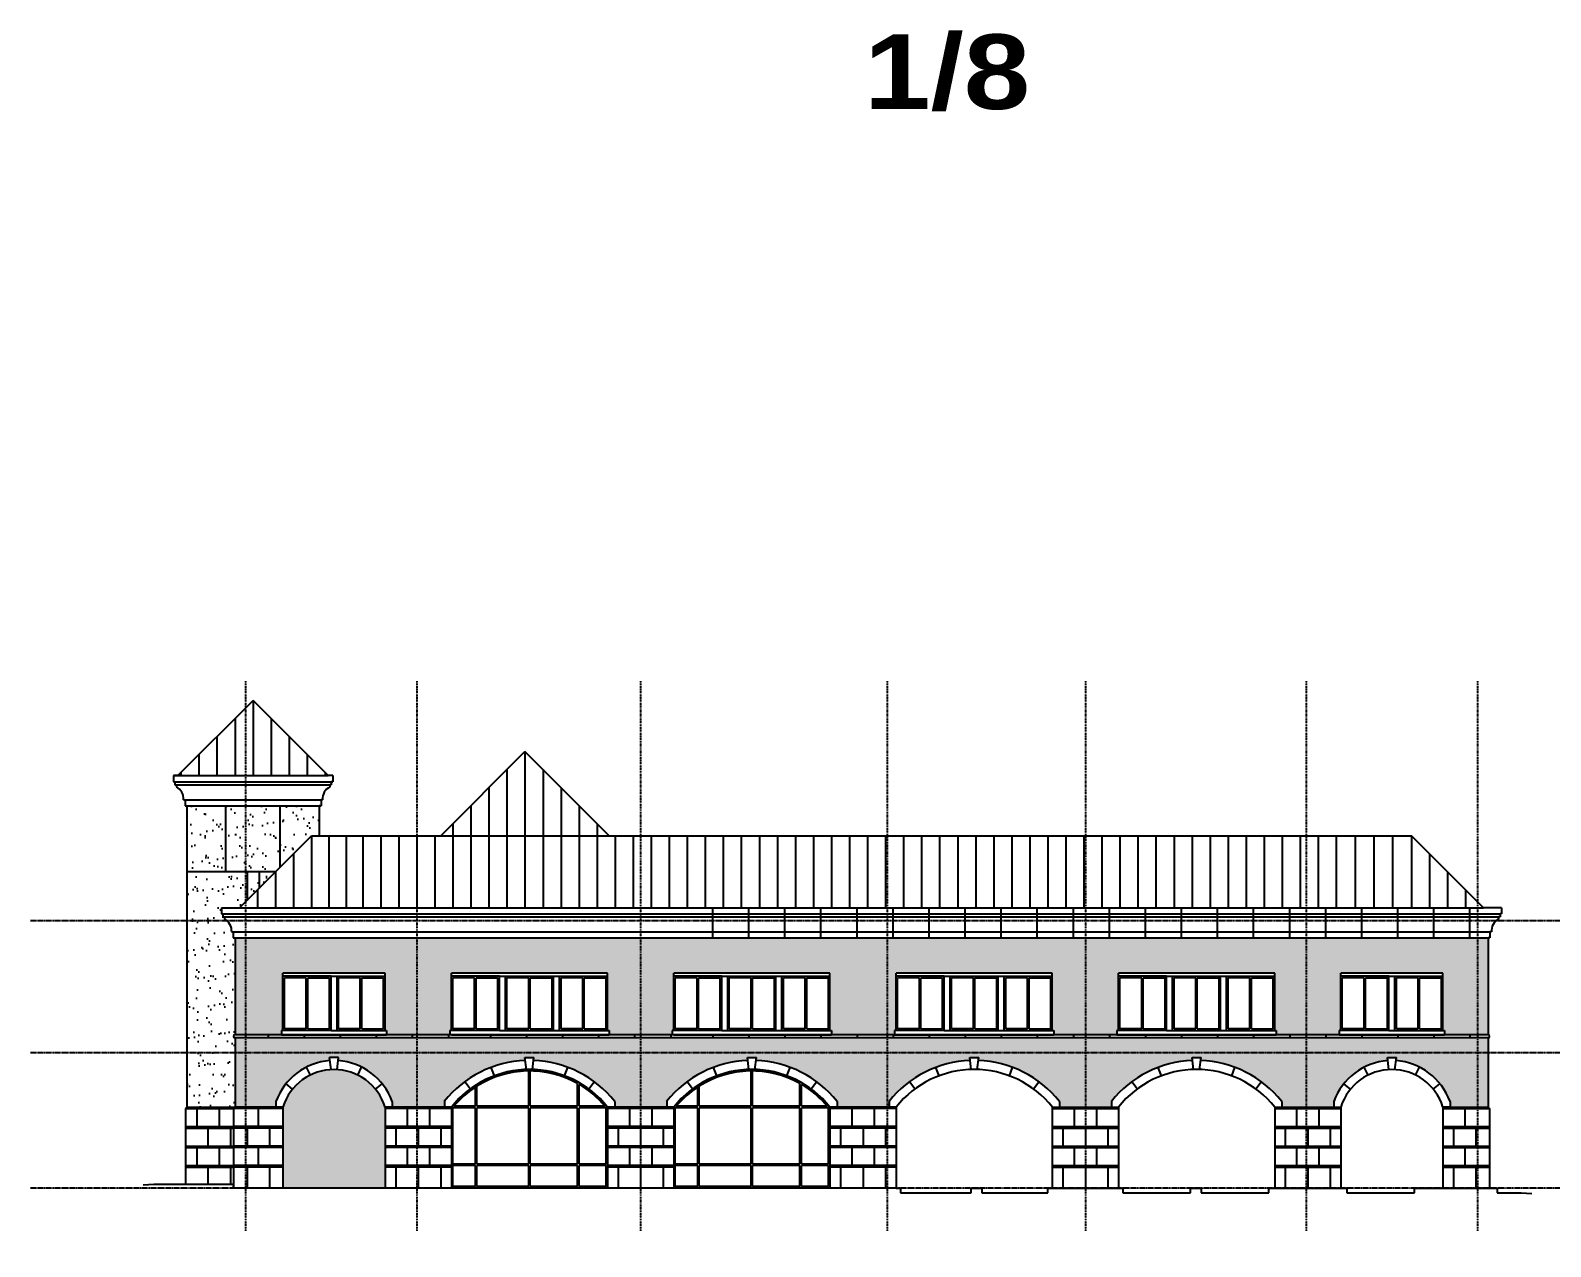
# Model space of a CAD drawing. Header units: inches. Extents: x -37 to 8263, y -3768 to 3636.
# Drawn here: x -37 to 1987, y -2352 to -733 of the extents above; entities that cross this region are included whole.
import ezdxf

# ---------------------------------------------------------------- set-up
doc = ezdxf.new("R2010")
doc.units = ezdxf.units.IN
doc.header["$MEASUREMENT"] = 0
doc.linetypes.add('DASHDOT2', pattern=[0.5, 0.25, -0.125, 0, -0.125])
doc.linetypes.add('DASHDOTX2', pattern=[2, 1, -0.5, 0, -0.5])
for name, color, linetype in [('poche', 1, 'Continuous'), ('ROOF', 2, 'Continuous'), ('SITE', 1, 'Continuous'), ('STRUCTURE', 1, 'DASHDOTX2'), ('WALLS', 4, 'Continuous'), ('WINDOWS', 2, 'Continuous')]:
    doc.layers.add(name, color=color, linetype=linetype)
doc.styles.add('ARIAL BLACK', font='')
doc.styles.get('ARIAL BLACK').set_extended_font_data('Arial Black')

msp = doc.modelspace()

# ---------------------------------------------------------------- hatches: boundary and pattern name
at = {"layer": 'poche'}
h = msp.add_hatch(dxfattribs=at)
h.set_pattern_fill('AR-SAND', color=256, scale=15, style=0)
h.paths.add_polyline_path([(347.4, -1765.3), (295.6, -1765.3), (295.6, -1847.1), (337.4, -1805.3), (347.4, -1805.3)])
h.paths.add_polyline_path([(295.6, -1765.3), (223.2, -1765.3), (223.2, -1853.3), (289.4, -1853.3), (295.6, -1847.1)])
h.paths.add_polyline_path([(223.2, -1765.3), (171.4, -1765.3), (171.4, -1853.3), (223.2, -1853.3)])
h.paths.add_polyline_path([(289.4, -1853.3), (267.4, -1853.3), (267.4, -1875.3)])
h.paths.add_polyline_path([(267.4, -1853.3), (251.4, -1853.3), (251.4, -1891.3), (267.4, -1875.3)])
h.paths.add_polyline_path([(251.4, -1853.3), (171.4, -1853.3), (171.4, -2166.3), (235.4, -2166.3), (235.4, -2074.3, -1), (235.4, -2070.3), (235.4, -1941.3), (232.9, -1941.3), (232.9, -1933.3), (230.9, -1933.3, 0.292034), (221.4, -1916.3), (221.4, -1913.3), (219.4, -1913.3), (219.4, -1909.3), (217.4, -1909.3), (217.4, -1901.3), (241.4, -1901.3), (251.4, -1891.3)])
h = msp.add_hatch(dxfattribs=at)
h.set_pattern_fill('AR-SAND', color=256, scale=15, style=0)
h.paths.add_polyline_path([(1903.4, -1941.3), (235.4, -1941.3), (235.4, -2070.3), (297.2, -2070.3), (297.2, -2064.3), (299.2, -2064.3), (299.2, -1992.3), (299.2, -1988.3), (435.2, -1988.3), (435.2, -1992.3), (435.2, -2064.3), (437.2, -2064.3), (437.2, -2070.3), (521.4, -2070.3), (521.4, -2064.3), (523.4, -2064.3), (523.4, -1992.3), (523.4, -1988.3), (731.4, -1988.3), (731.4, -1992.3), (731.4, -2064.3), (733.4, -2064.3), (733.4, -2070.3), (817.4, -2070.3), (817.4, -2064.3), (819.4, -2064.3), (819.4, -1992.3), (819.4, -1988.3), (1027.4, -1988.3), (1027.4, -1992.3), (1027.4, -2064.3), (1029.4, -2064.3), (1029.4, -2070.3), (1113.4, -2070.3), (1113.4, -2064.3), (1115.4, -2064.3), (1115.4, -1992.3), (1115.4, -1988.3), (1323.4, -1988.3), (1323.4, -1992.3), (1323.4, -2064.3), (1325.4, -2064.3), (1325.4, -2070.3), (1409.4, -2070.3), (1409.4, -2064.3), (1411.4, -2064.3), (1411.4, -1992.3), (1411.4, -1988.3), (1619.4, -1988.3), (1619.4, -1992.3), (1619.4, -2064.3), (1621.4, -2064.3), (1621.4, -2070.3), (1705.4, -2070.3), (1705.4, -2064.3), (1707.4, -2064.3), (1707.4, -1992.3), (1707.4, -1988.3), (1843.4, -1988.3), (1843.4, -1992.3), (1843.4, -2064.3), (1845.4, -2064.3), (1845.4, -2070.3), (1903.4, -2070.3)])
h.paths.add_polyline_path([(1903.4, -2074.3), (235.4, -2074.3), (235.4, -2166.3), (289.8, -2166.3), (289.8, -2158.8, -0.292148), (361.7, -2104.4), (361.2, -2100.3), (373.2, -2100.3), (372.7, -2104.4, -0.292148), (444.6, -2158.8), (444.6, -2166.3), (514.1, -2166.3), (514.1, -2158.8, -0.217977), (622, -2104.4), (621.4, -2100.3), (633.4, -2100.3), (632.9, -2104.4, -0.217977), (740.8, -2158.8), (740.8, -2166.3), (810.1, -2166.3), (810.1, -2158.8, -0.217977), (918, -2104.4), (917.4, -2100.3), (929.4, -2100.3), (928.9, -2104.4, -0.217977), (1036.8, -2158.8), (1036.8, -2166.3), (1106.1, -2166.3), (1106.1, -2158.8, -0.217977), (1214, -2104.4), (1213.4, -2100.3), (1225.4, -2100.3), (1224.9, -2104.4, -0.217977), (1332.8, -2158.8), (1332.8, -2166.3), (1402.1, -2166.3), (1402.1, -2158.8, -0.217977), (1510, -2104.4), (1509.4, -2100.3), (1521.4, -2100.3), (1520.9, -2104.4, -0.217977), (1628.8, -2158.8), (1628.8, -2166.3), (1698.1, -2166.3), (1698.1, -2158.8, -0.292148), (1770, -2104.4), (1769.4, -2100.3), (1781.4, -2100.3), (1780.9, -2104.4, -0.292148), (1852.8, -2158.8), (1852.8, -2166.3), (1903.4, -2166.3)])
h = msp.add_hatch(dxfattribs=at)
h.set_pattern_fill('AR-SAND', color=256, scale=15, style=0)
h.paths.add_polyline_path([(435.2, -2166.3, 0.734414), (299.2, -2166.3), (299.2, -2274.3), (435.2, -2274.3)])
h.paths.add_polyline_path([(2271.8, -2166.3, 0.734414), (2135.8, -2166.3), (2135.8, -2280.3), (2271.8, -2280.3)])
h.paths.add_polyline_path([(2475, -2166.3, 0.734414), (2339, -2166.3), (2339, -2280.3), (2475, -2280.3)])
h.paths.add_polyline_path([(820.4, -3335.7, 0.734414), (684.4, -3335.7), (684.4, -3451.7), (820.4, -3451.7)])
h.paths.add_polyline_path([(1023.7, -3335.7, 0.734414), (887.7, -3335.7), (887.7, -3451.7), (1023.7, -3451.7)])

# ---------------------------------------------------------------- linework, layer by layer
at = {"layer": 'poche', "color": 1}
for p, q in [((259.4, -1625.3), (259.4, -1725.3)), ((235.4, -1649.3), (235.4, -1725.3)), ((283.4, -1649.3), (283.4, -1725.3)), ((211.4, -1673.3), (211.4, -1725.3)), ((307.4, -1673.3), (307.4, -1725.3)), ((187.4, -1697.3), (187.4, -1725.3)), ((331.4, -1697.3), (331.4, -1725.3)), ((621.4, -1693.3), (621.4, -1805.3)), ((597.4, -1717.3), (597.4, -1805.3)), ((645.4, -1717.3), (645.4, -1805.3)), ((163.4, -1721.3), (163.4, -1725.3)), ((355.4, -1721.3), (355.4, -1725.3)), ((573.4, -1741.3), (573.4, -1805.3)), ((669.4, -1741.3), (669.4, -1805.3)), ((693.4, -1765.3), (693.4, -1811.3)), ((871.4, -1941.3), (871.4, -1901.3)), ((919.4, -1941.3), (919.4, -1901.3)), ((967.4, -1941.3), (967.4, -1901.3)), ((1015.4, -1941.3), (1015.4, -1901.3)), ((1063.4, -1941.3), (1063.4, -1901.3)), ((1111.4, -1941.3), (1111.4, -1901.3)), ((1159.4, -1941.3), (1159.4, -1901.3)), ((1207.4, -1941.3), (1207.4, -1901.3)), ((1255.4, -1941.3), (1255.4, -1901.3)), ((1303.4, -1941.3), (1303.4, -1901.3)), ((1351.4, -1941.3), (1351.4, -1901.3)), ((1399.4, -1941.3), (1399.4, -1901.3)), ((1447.4, -1941.3), (1447.4, -1901.3)), ((1495.4, -1941.3), (1495.4, -1901.3)), ((1543.4, -1941.3), (1543.4, -1901.3)), ((1591.4, -1941.3), (1591.4, -1901.3)), ((1639.4, -1941.3), (1639.4, -1901.3)), ((1687.4, -1941.3), (1687.4, -1901.3)), ((1735.4, -1941.3), (1735.4, -1901.3)), ((1783.4, -1941.3), (1783.4, -1901.3)), ((1831.4, -1941.3), (1831.4, -1901.3)), ((1879.4, -1941.3), (1879.4, -1901.3)), ((335.7, -2123.8), (330.5, -2113.2)), ((398.8, -2123.8), (403.9, -2113.2)), ((580.7, -2124.8), (576.5, -2113.6)), ((674.2, -2124.8), (678.4, -2113.6)), ((876.7, -2124.8), (872.5, -2113.6)), ((970.2, -2124.8), (974.4, -2113.6)), ((1172.7, -2124.8), (1168.5, -2113.6)), ((1266.2, -2124.8), (1270.4, -2113.6)), ((1468.7, -2124.8), (1464.5, -2113.6)), ((1562.2, -2124.8), (1566.4, -2113.6)), ((1743.9, -2123.8), (1738.7, -2113.2)), ((1807, -2123.8), (1812.2, -2113.2)), ((312.1, -2142.5), (303.3, -2135.3)), ((422.3, -2142.5), (431.2, -2135.3)), ((548.5, -2142.3), (541.4, -2132.6)), ((706.4, -2142.3), (713.5, -2132.6)), ((844.5, -2142.3), (837.4, -2132.6)), ((1002.4, -2142.3), (1009.5, -2132.6)), ((1140.5, -2142.3), (1133.4, -2132.6)), ((1298.4, -2142.3), (1305.5, -2132.6)), ((1436.5, -2142.3), (1429.4, -2132.6)), ((1594.4, -2142.3), (1601.5, -2132.6)), ((1720.3, -2142.5), (1711.5, -2135.3)), ((1830.6, -2142.5), (1839.4, -2135.3)), ((169.4, -2168.3), (233.4, -2168.3)), ((171.4, -2166.3), (235.4, -2166.3)), ((171.4, -2166.3), (235.4, -2166.3)), ((184.4, -2168.3), (184.4, -2192.3)), ((214.4, -2168.3), (214.4, -2192.3)), ((299.2, -2168.3), (233.4, -2168.3)), ((299.2, -2166.3), (235.4, -2166.3)), ((266.4, -2168.3), (266.4, -2192.3)), ((523.4, -2166.3), (435.4, -2166.3)), ((523.4, -2168.3), (435.4, -2168.3)), ((464.4, -2168.3), (464.4, -2192.3)), ((494.4, -2168.3), (494.4, -2192.3)), ((819.4, -2166.3), (731.4, -2166.3)), ((819.4, -2168.3), (731.4, -2168.3)), ((760.4, -2168.3), (760.4, -2192.3)), ((790.4, -2168.3), (790.4, -2192.3)), ((1115.4, -2166.3), (1027.4, -2166.3)), ((1115.4, -2168.3), (1027.4, -2168.3)), ((1056.4, -2168.3), (1056.4, -2192.3)), ((1086.4, -2168.3), (1086.4, -2192.3)), ((1323.4, -2166.3), (1411.4, -2166.3)), ((1323.4, -2168.3), (1411.4, -2168.3)), ((1352.4, -2168.3), (1352.4, -2192.3)), ((1382.4, -2168.3), (1382.4, -2192.3)), ((1619.4, -2166.3), (1707.4, -2166.3)), ((1619.4, -2168.3), (1707.4, -2168.3)), ((1648.4, -2168.3), (1648.4, -2192.3)), ((1678.4, -2168.3), (1678.4, -2192.3)), ((1843.4, -2166.3), (1903.4, -2166.3)), ((1843.4, -2168.3), (1905.4, -2168.3)), ((1872.4, -2168.3), (1872.4, -2192.3)), ((169.4, -2192.3), (233.4, -2192.3)), ((169.4, -2194.3), (233.4, -2194.3)), ((199.4, -2194.3), (199.4, -2218.3)), ((229.4, -2194.3), (229.4, -2218.3)), ((299.2, -2192.3), (233.4, -2192.3)), ((299.2, -2194.3), (233.4, -2194.3)), ((251.4, -2194.3), (251.4, -2218.3)), ((281.4, -2194.3), (281.4, -2218.3)), ((523.4, -2192.3), (435.4, -2192.3)), ((523.4, -2194.3), (435.4, -2194.3)), ((449.4, -2194.3), (449.4, -2218.3)), ((479.4, -2194.3), (479.4, -2218.3)), ((509.4, -2194.3), (509.4, -2218.3)), ((819.4, -2192.3), (731.4, -2192.3)), ((819.4, -2194.3), (731.4, -2194.3)), ((745.4, -2194.3), (745.4, -2218.3)), ((775.4, -2194.3), (775.4, -2218.3)), ((805.4, -2194.3), (805.4, -2218.3)), ((1115.4, -2192.3), (1027.4, -2192.3)), ((1115.4, -2194.3), (1027.4, -2194.3)), ((1041.4, -2194.3), (1041.4, -2218.3)), ((1071.4, -2194.3), (1071.4, -2218.3)), ((1101.4, -2194.3), (1101.4, -2218.3)), ((1323.4, -2192.3), (1411.4, -2192.3)), ((1323.4, -2194.3), (1411.4, -2194.3)), ((1337.4, -2194.3), (1337.4, -2218.3)), ((1367.4, -2194.3), (1367.4, -2218.3)), ((1397.4, -2194.3), (1397.4, -2218.3)), ((1619.4, -2192.3), (1707.4, -2192.3)), ((1619.4, -2194.3), (1707.4, -2194.3)), ((1633.4, -2194.3), (1633.4, -2218.3)), ((1663.4, -2194.3), (1663.4, -2218.3)), ((1693.4, -2194.3), (1693.4, -2218.3)), ((1843.4, -2192.3), (1905.4, -2192.3)), ((1843.4, -2194.3), (1905.4, -2194.3)), ((1857.4, -2194.3), (1857.4, -2218.3)), ((1887.4, -2194.3), (1887.4, -2218.3)), ((169.4, -2218.3), (233.4, -2218.3)), ((169.4, -2220.3), (233.4, -2220.3)), ((184.4, -2220.3), (184.4, -2244.3)), ((214.4, -2220.3), (214.4, -2244.3)), ((299.2, -2218.3), (233.4, -2218.3)), ((299.2, -2220.3), (233.4, -2220.3)), ((266.4, -2220.3), (266.4, -2244.3)), ((523.4, -2218.3), (435.4, -2218.3)), ((523.4, -2220.3), (435.4, -2220.3)), ((464.4, -2220.3), (464.4, -2244.3)), ((494.4, -2220.3), (494.4, -2244.3)), ((819.4, -2218.3), (731.4, -2218.3)), ((819.4, -2220.3), (731.4, -2220.3)), ((760.4, -2220.3), (760.4, -2244.3)), ((790.4, -2220.3), (790.4, -2244.3)), ((1115.4, -2218.3), (1027.4, -2218.3)), ((1115.4, -2220.3), (1027.4, -2220.3)), ((1056.4, -2220.3), (1056.4, -2244.3)), ((1086.4, -2220.3), (1086.4, -2244.3)), ((1323.4, -2218.3), (1411.4, -2218.3)), ((1323.4, -2220.3), (1411.4, -2220.3)), ((1352.4, -2220.3), (1352.4, -2244.3)), ((1382.4, -2220.3), (1382.4, -2244.3)), ((1619.4, -2218.3), (1707.4, -2218.3)), ((1619.4, -2220.3), (1707.4, -2220.3)), ((1648.4, -2220.3), (1648.4, -2244.3)), ((1678.4, -2220.3), (1678.4, -2244.3)), ((1843.4, -2218.3), (1905.4, -2218.3)), ((1843.4, -2220.3), (1905.4, -2220.3)), ((1872.4, -2220.3), (1872.4, -2244.3)), ((169.4, -2244.3), (233.4, -2244.3)), ((299.2, -2244.3), (233.4, -2244.3)), ((523.4, -2244.3), (435.4, -2244.3)), ((819.4, -2244.3), (731.4, -2244.3)), ((1115.4, -2244.3), (1027.4, -2244.3)), ((1323.4, -2244.3), (1411.4, -2244.3)), ((1619.4, -2244.3), (1707.4, -2244.3)), ((1843.4, -2244.3), (1905.4, -2244.3)), ((169.4, -2246.3), (233.4, -2246.3)), ((199.4, -2246.3), (199.4, -2269.2)), ((229.4, -2246.3), (229.4, -2269.2)), ((299.2, -2246.3), (233.4, -2246.3)), ((251.4, -2246.3), (251.4, -2274.3)), ((281.4, -2246.3), (281.4, -2274.3)), ((523.4, -2246.3), (435.4, -2246.3)), ((449.4, -2246.3), (449.4, -2274.3)), ((479.4, -2246.3), (479.4, -2274.3)), ((509.4, -2246.3), (509.4, -2274.3)), ((819.4, -2246.3), (731.4, -2246.3)), ((745.4, -2246.3), (745.4, -2274.3)), ((775.4, -2246.3), (775.4, -2274.3)), ((805.4, -2246.3), (805.4, -2274.3)), ((1115.4, -2246.3), (1027.4, -2246.3)), ((1041.4, -2246.3), (1041.4, -2274.3)), ((1071.4, -2246.3), (1071.4, -2274.3)), ((1101.4, -2246.3), (1101.4, -2274.3)), ((1323.4, -2246.3), (1411.4, -2246.3)), ((1337.4, -2246.3), (1337.4, -2274.3)), ((1367.4, -2246.3), (1367.4, -2274.3)), ((1397.4, -2246.3), (1397.4, -2274.3)), ((1619.4, -2246.3), (1707.4, -2246.3)), ((1633.4, -2246.3), (1633.4, -2274.3)), ((1663.4, -2246.3), (1663.4, -2274.3)), ((1693.4, -2246.3), (1693.4, -2274.3)), ((1843.4, -2246.3), (1905.4, -2246.3)), ((1857.4, -2246.3), (1857.4, -2274.3)), ((1887.4, -2246.3), (1887.4, -2274.3))]:
    msp.add_line(p, q, dxfattribs=at)
at = {"layer": 'poche'}
for p, q in [((549.4, -1765.3), (549.4, -1901.3)), ((525.4, -1789.3), (525.4, -1901.3)), ((717.4, -1789.3), (717.4, -1901.3)), ((337.4, -1805.3), (337.4, -1901.3)), ((360.4, -1805.3), (360.4, -1901.3)), ((383.4, -1805.3), (383.4, -1901.3)), ((405.4, -1805.3), (405.4, -1901.3)), ((429.4, -1805.3), (429.4, -1901.3)), ((453.4, -1805.3), (453.4, -1901.3)), ((477.4, -1805.3), (477.4, -1901.3)), ((501.4, -1805.3), (501.4, -1901.3)), ((573.4, -1805.3), (573.4, -1901.3)), ((597.4, -1805.3), (597.4, -1901.3)), ((621.4, -1805.3), (621.4, -1901.3)), ((645.4, -1805.3), (645.4, -1901.3)), ((669.4, -1805.3), (669.4, -1901.3)), ((693.4, -1805.3), (693.4, -1901.3)), ((741.4, -1805.3), (741.4, -1901.3)), ((765.4, -1805.3), (765.4, -1901.3)), ((789.4, -1805.3), (789.4, -1901.3)), ((813.4, -1805.3), (813.4, -1901.3)), ((837.4, -1805.3), (837.4, -1901.3)), ((861.4, -1805.3), (861.4, -1901.3)), ((885.4, -1805.3), (885.4, -1901.3)), ((909.4, -1805.3), (909.4, -1901.3)), ((933.4, -1805.3), (933.4, -1901.3)), ((957.4, -1805.3), (957.4, -1901.3)), ((981.4, -1805.3), (981.4, -1901.3)), ((1005.4, -1805.3), (1005.4, -1901.3)), ((1029.4, -1805.3), (1029.4, -1901.3)), ((1053.4, -1805.3), (1053.4, -1901.3)), ((1077.4, -1805.3), (1077.4, -1901.3)), ((1101.4, -1805.3), (1101.4, -1901.3)), ((1125.4, -1805.3), (1125.4, -1901.3)), ((1149.4, -1805.3), (1149.4, -1901.3)), ((1173.4, -1805.3), (1173.4, -1901.3)), ((1197.4, -1805.3), (1197.4, -1901.3)), ((1221.4, -1805.3), (1221.4, -1901.3)), ((1245.4, -1805.3), (1245.4, -1901.3)), ((1269.4, -1805.3), (1269.4, -1901.3)), ((1293.4, -1805.3), (1293.4, -1901.3)), ((1317.4, -1805.3), (1317.4, -1901.3)), ((1341.4, -1805.3), (1341.4, -1901.3)), ((1365.4, -1805.3), (1365.4, -1901.3)), ((1389.4, -1805.3), (1389.4, -1901.3)), ((1413.4, -1805.3), (1413.4, -1901.3)), ((1437.4, -1805.3), (1437.4, -1901.3)), ((1461.4, -1805.3), (1461.4, -1901.3)), ((1485.4, -1805.3), (1485.4, -1901.3)), ((1509.4, -1805.3), (1509.4, -1901.3)), ((1533.4, -1805.3), (1533.4, -1901.3)), ((1557.4, -1805.3), (1557.4, -1901.3)), ((1581.4, -1805.3), (1581.4, -1901.3)), ((1605.4, -1805.3), (1605.4, -1901.3)), ((1629.4, -1805.3), (1629.4, -1901.3)), ((1653.4, -1805.3), (1653.4, -1901.3)), ((1677.4, -1805.3), (1677.4, -1901.3)), ((1701.4, -1805.3), (1701.4, -1901.3)), ((1726.4, -1805.3), (1726.4, -1901.3)), ((1751.4, -1805.3), (1751.4, -1901.3)), ((1776.4, -1805.3), (1776.4, -1901.3)), ((1801.4, -1805.3), (1801.4, -1901.3)), ((313.4, -1829.3), (313.4, -1901.3)), ((1825.4, -1829.3), (1825.4, -1901.3)), ((289.4, -1853.3), (289.4, -1901.3)), ((1849.4, -1853.3), (1849.4, -1901.3)), ((265.4, -1877.3), (265.4, -1901.3)), ((1873.4, -1877.3), (1873.4, -1901.3))]:
    msp.add_line(p, q, dxfattribs=at)
at = {"layer": 'ROOF', "color": 1}
for p, q in [((159.4, -1725.3), (259.4, -1625.3)), ((359.4, -1725.3), (259.4, -1625.3)), ((509.4, -1805.3), (621.4, -1693.3)), ((733.4, -1805.3), (621.4, -1693.3))]:
    msp.add_line(p, q, dxfattribs=at)
at = {"layer": 'ROOF', "color": 4}
for p, q in [((241.4, -1901.3), (337.4, -1805.3)), ((337.4, -1805.3), (1801.4, -1805.3)), ((1897.4, -1901.3), (1801.4, -1805.3))]:
    msp.add_line(p, q, dxfattribs=at)
at = {"layer": 'SITE', "color": 6}
for p, q in [((233.4, -2269.2), (159.4, -2269.2)), ((1115.4, -2274.3), (233.4, -2274.3)), ((1115.4, -2274.3), (1121.4, -2274.3)), ((1121.4, -2274.3), (1121.4, -2280.3)), ((1121.4, -2280.3), (1215.4, -2280.3)), ((1215.4, -2274.3), (1229.4, -2274.3)), ((1215.4, -2280.3), (1215.4, -2274.3)), ((1229.4, -2274.3), (1229.4, -2280.3)), ((1229.4, -2280.3), (1317.4, -2280.3)), ((1317.4, -2274.3), (1417.4, -2274.3)), ((1317.4, -2274.3), (1317.4, -2274.3)), ((1317.4, -2280.3), (1317.4, -2274.3)), ((1417.4, -2274.3), (1417.4, -2280.3)), ((1417.4, -2280.3), (1507.4, -2280.3)), ((1507.4, -2274.3), (1521.4, -2274.3)), ((1507.4, -2280.3), (1507.4, -2274.3)), ((1521.4, -2274.3), (1521.4, -2280.3)), ((1521.4, -2280.3), (1611.4, -2280.3)), ((1611.4, -2274.3), (1715.4, -2274.3)), ((1611.4, -2280.3), (1611.4, -2274.3)), ((1715.4, -2274.3), (1715.4, -2280.3)), ((1715.4, -2280.3), (1805.4, -2280.3)), ((1805.4, -2274.3), (1915.5, -2274.3)), ((1805.4, -2280.3), (1805.4, -2274.3)), ((1915.5, -2274.3), (1915.4, -2280.3))]:
    msp.add_line(p, q, dxfattribs=at)
for points in [[(159.4, -2269.2), (141.6, -2269.5), (127.2, -2269.3), (113.3, -2270.4)], [(1915.4, -2280.3), (1933.2, -2280.7), (1947.6, -2280.5), (1961.6, -2281.5)]]:
    msp.add_lwpolyline(points, dxfattribs=at)
at = {"layer": 'STRUCTURE'}
for p, q in [((249.4, -1599.4), (249.4, -2331.4)), ((477.4, -1599.4), (477.4, -2331.4)), ((775.4, -1599.4), (775.4, -2331.4)), ((1103.4, -1599.4), (1103.4, -2331.4)), ((1367.4, -1599.4), (1367.4, -2331.4)), ((1661.4, -1599.4), (1661.4, -2331.4)), ((1889.4, -1599.4), (1889.4, -2331.4)), ((233.4, -2274.3), (233.4, -2269.2))]:
    msp.add_line(p, q, dxfattribs=at)
at = {"layer": 'STRUCTURE', "color": 1, "linetype": 'DASHDOT2'}
for p, q in [((3308.6, -1918.3), (-37, -1918.3)), ((3308.6, -2094.3), (-37, -2094.3)), ((3308.6, -2274.3), (-37, -2274.3))]:
    msp.add_line(p, q, dxfattribs=at)
at = {"layer": 'WALLS', "color": 1}
for p, q in [((153.4, -1725.3), (159.4, -1725.3)), ((159.4, -1725.3), (153.4, -1725.3)), ((153.4, -1725.3), (153.4, -1733.3)), ((153.4, -1733.3), (365.4, -1733.3)), ((153.4, -1733.3), (155.4, -1733.3)), ((155.4, -1733.3), (155.4, -1737.3)), ((155.4, -1737.3), (363.4, -1737.3)), ((155.4, -1737.3), (157.4, -1737.3)), ((157.4, -1737.3), (157.4, -1740.3)), ((159.4, -1725.3), (359.4, -1725.3)), ((365.4, -1725.3), (359.4, -1725.3)), ((365.4, -1725.3), (359.4, -1725.3)), ((363.4, -1737.3), (361.4, -1737.3)), ((361.4, -1737.3), (361.4, -1740.3)), ((363.4, -1733.3), (363.4, -1737.3)), ((365.4, -1733.3), (363.4, -1733.3)), ((365.4, -1725.3), (365.4, -1733.3)), ((166.9, -1757.3), (351.9, -1757.3)), ((166.9, -1757.3), (168.9, -1757.3)), ((168.9, -1757.3), (168.9, -1765.3)), ((351.9, -1757.3), (349.9, -1757.3)), ((349.9, -1757.3), (349.9, -1765.3)), ((168.9, -1765.3), (349.9, -1765.3)), ((168.9, -1765.3), (171.4, -1765.3)), ((171.4, -1765.3), (171.4, -2166.3)), ((223.2, -1853.3), (223.2, -1765.3)), ((295.6, -1847.1), (295.6, -1765.3)), ((347.4, -1765.3), (347.4, -1805.3)), ((349.9, -1765.3), (347.4, -1765.3)), ((289.4, -1853.3), (171.4, -1853.3)), ((251.4, -1853.3), (251.4, -1891.3)), ((267.4, -1853.3), (267.4, -1875.3)), ((221.4, -1913.3), (1917.4, -1913.3)), ((171.4, -1941.3), (171.4, -2166.3)), ((232.9, -1933.3), (1905.9, -1933.3)), ((301.2, -2062.3), (301.2, -1994.3)), ((361.2, -2062.3), (361.2, -1994.3)), ((525.4, -2062.3), (525.4, -1994.3)), ((585.4, -2062.3), (585.4, -1994.3)), ((597.4, -2062.3), (597.4, -1994.3)), ((657.4, -2062.3), (657.4, -1994.3)), ((821.4, -2062.3), (821.4, -1994.3)), ((881.4, -2062.3), (881.4, -1994.3)), ((893.4, -2062.3), (893.4, -1994.3)), ((953.4, -2062.3), (953.4, -1994.3)), ((1117.4, -2062.3), (1117.4, -1994.3)), ((1177.4, -2062.3), (1177.4, -1994.3)), ((1189.4, -2062.3), (1189.4, -1994.3)), ((1249.4, -2062.3), (1249.4, -1994.3)), ((1413.4, -2062.3), (1413.4, -1994.3)), ((1473.4, -2062.3), (1473.4, -1994.3)), ((1485.4, -2062.3), (1485.4, -1994.3)), ((1545.4, -2062.3), (1545.4, -1994.3)), ((1709.4, -2062.3), (1709.4, -1994.3)), ((1769.4, -2062.3), (1769.4, -1994.3)), ((330.2, -2062.3), (301.2, -2062.3)), ((332.2, -2062.3), (361.2, -2062.3)), ((554.4, -2062.3), (525.4, -2062.3)), ((556.4, -2062.3), (585.4, -2062.3)), ((626.4, -2062.3), (597.4, -2062.3)), ((628.4, -2062.3), (657.4, -2062.3)), ((850.4, -2062.3), (821.4, -2062.3)), ((852.4, -2062.3), (881.4, -2062.3)), ((922.4, -2062.3), (893.4, -2062.3)), ((924.4, -2062.3), (953.4, -2062.3)), ((1146.4, -2062.3), (1117.4, -2062.3)), ((1148.4, -2062.3), (1177.4, -2062.3)), ((1218.4, -2062.3), (1189.4, -2062.3)), ((1220.4, -2062.3), (1249.4, -2062.3)), ((1442.4, -2062.3), (1413.4, -2062.3)), ((1444.4, -2062.3), (1473.4, -2062.3)), ((1514.4, -2062.3), (1485.4, -2062.3)), ((1516.4, -2062.3), (1545.4, -2062.3)), ((1738.4, -2062.3), (1709.4, -2062.3)), ((1740.4, -2062.3), (1769.4, -2062.3)), ((1903.4, -2070.3), (235.4, -2070.3)), ((1903.4, -2074.3), (235.4, -2074.3)), ((279.4, -2070.3), (279.4, -2074.3)), ((327.4, -2070.3), (327.4, -2074.3)), ((375.4, -2070.3), (375.4, -2074.3)), ((423.4, -2070.3), (423.4, -2074.3)), ((471.4, -2070.3), (471.4, -2074.3)), ((519.4, -2070.3), (519.4, -2074.3)), ((575.4, -2070.3), (575.4, -2074.3)), ((623.4, -2070.3), (623.4, -2074.3)), ((671.4, -2070.3), (671.4, -2074.3)), ((719.4, -2070.3), (719.4, -2074.3)), ((767.4, -2070.3), (767.4, -2074.3)), ((815.4, -2070.3), (815.4, -2074.3)), ((871.4, -2070.3), (871.4, -2074.3)), ((919.4, -2070.3), (919.4, -2074.3)), ((967.4, -2070.3), (967.4, -2074.3)), ((1015.4, -2070.3), (1015.4, -2074.3)), ((1063.4, -2070.3), (1063.4, -2074.3)), ((1111.4, -2070.3), (1111.4, -2074.3)), ((1159.4, -2070.3), (1159.4, -2074.3)), ((1207.4, -2070.3), (1207.4, -2074.3)), ((1255.4, -2070.3), (1255.4, -2074.3)), ((1303.4, -2070.3), (1303.4, -2074.3)), ((1351.4, -2070.3), (1351.4, -2074.3)), ((1399.4, -2070.3), (1399.4, -2074.3)), ((1447.4, -2070.3), (1447.4, -2074.3)), ((1495.4, -2070.3), (1495.4, -2074.3)), ((1543.4, -2070.3), (1543.4, -2074.3)), ((1591.4, -2070.3), (1591.4, -2074.3)), ((1639.4, -2070.3), (1639.4, -2074.3)), ((1687.4, -2070.3), (1687.4, -2074.3)), ((1735.4, -2070.3), (1735.4, -2074.3)), ((1783.4, -2070.3), (1783.4, -2074.3)), ((1831.4, -2070.3), (1831.4, -2074.3)), ((1879.4, -2070.3), (1879.4, -2074.3)), ((171.4, -2166.3), (169.4, -2168.3)), ((169.4, -2168.3), (169.4, -2269.2))]:
    msp.add_line(p, q, dxfattribs=at)
at = {"layer": 'WALLS'}
for p, q in [((217.4, -1901.3), (241.4, -1901.3)), ((217.4, -1901.3), (217.4, -1909.3)), ((217.4, -1909.3), (219.4, -1909.3)), ((219.4, -1909.3), (219.4, -1913.3)), ((219.4, -1913.3), (221.4, -1913.3)), ((221.4, -1913.3), (221.4, -1916.3)), ((230.9, -1933.3), (232.9, -1933.3)), ((232.9, -1933.3), (232.9, -1941.3)), ((232.9, -1941.3), (235.4, -1941.3)), ((235.4, -1941.3), (235.4, -2070.3)), ((235.4, -2074.3), (235.4, -2166.3)), ((235.4, -2166.3), (233.4, -2168.3)), ((233.4, -2168.3), (233.4, -2274.3))]:
    msp.add_line(p, q, dxfattribs=at)
at = {"layer": 'WALLS', "color": 3}
for p, q in [((241.4, -1901.3), (1897.4, -1901.3)), ((1115.4, -2166.3), (1115.4, -2274.3)), ((1323.4, -2166.3), (1323.4, -2274.3)), ((1411.4, -2166.3), (1411.4, -2274.3)), ((1619.4, -2166.3), (1619.4, -2274.3)), ((1707.4, -2166.3), (1707.4, -2274.3)), ((1843.4, -2166.3), (1843.4, -2274.3))]:
    msp.add_line(p, q, dxfattribs=at)
at = {"layer": 'WALLS', "color": 4}
for p, q in [((1921.4, -1901.3), (1897.4, -1901.3)), ((1921.4, -1901.3), (1921.4, -1909.3)), ((1919.4, -1913.3), (1917.4, -1913.3)), ((1917.4, -1913.3), (1917.4, -1916.3)), ((1919.4, -1909.3), (1919.4, -1913.3)), ((1921.4, -1909.3), (1919.4, -1909.3)), ((1903.4, -1941.3), (1903.4, -2070.3)), ((1905.9, -1941.3), (1903.4, -1941.3)), ((1907.9, -1933.3), (1905.9, -1933.3)), ((1905.9, -1933.3), (1905.9, -1941.3)), ((1903.4, -2074.3), (1903.4, -2166.3)), ((235.4, -2166.3), (233.4, -2168.3)), ((1903.4, -2166.3), (1905.4, -2168.3)), ((1905.4, -2168.3), (1905.4, -2274.3))]:
    msp.add_line(p, q, dxfattribs=at)
at = {"layer": 'WALLS', "color": 2}
for p, q in [((217.4, -1909.3), (1919.4, -1909.3)), ((235.4, -1941.3), (1903.4, -1941.3)), ((435.2, -1988.3), (299.2, -1988.3)), ((299.2, -1992.3), (299.2, -1988.3)), ((299.2, -2064.3), (299.2, -1992.3)), ((363.2, -1992.3), (299.2, -1992.3)), ((363.2, -2064.3), (363.2, -1992.3)), ((363.2, -1992.3), (435.2, -1992.3)), ((371.2, -2064.3), (371.2, -1992.3)), ((435.2, -1992.3), (435.2, -1988.3)), ((435.2, -2064.3), (435.2, -1992.3)), ((731.4, -1988.3), (523.4, -1988.3)), ((523.4, -1992.3), (523.4, -1988.3)), ((523.4, -2064.3), (523.4, -1992.3)), ((587.4, -1992.3), (523.4, -1992.3)), ((587.4, -2064.3), (587.4, -1992.3)), ((587.4, -1992.3), (731.4, -1992.3)), ((595.4, -2064.3), (595.4, -1992.3)), ((659.4, -2064.3), (659.4, -1992.3)), ((667.4, -2064.3), (667.4, -1992.3)), ((731.4, -1992.3), (731.4, -1988.3)), ((731.4, -2064.3), (731.4, -1992.3)), ((1027.4, -1988.3), (819.4, -1988.3)), ((819.4, -1992.3), (819.4, -1988.3)), ((883.4, -1992.3), (819.4, -1992.3)), ((819.4, -2064.3), (819.4, -1992.3)), ((883.4, -2064.3), (883.4, -1992.3)), ((883.4, -1992.3), (1027.4, -1992.3)), ((891.4, -2064.3), (891.4, -1992.3)), ((955.4, -2064.3), (955.4, -1992.3)), ((963.4, -2064.3), (963.4, -1992.3)), ((1027.4, -1992.3), (1027.4, -1988.3)), ((1027.4, -2064.3), (1027.4, -1992.3)), ((1323.4, -1988.3), (1115.4, -1988.3)), ((1115.4, -1992.3), (1115.4, -1988.3)), ((1115.4, -2064.3), (1115.4, -1992.3)), ((1179.4, -1992.3), (1115.4, -1992.3)), ((1179.4, -1992.3), (1323.4, -1992.3)), ((1179.4, -2064.3), (1179.4, -1992.3)), ((1187.4, -2064.3), (1187.4, -1992.3)), ((1251.4, -2064.3), (1251.4, -1992.3)), ((1259.4, -2064.3), (1259.4, -1992.3)), ((1323.4, -1992.3), (1323.4, -1988.3)), ((1323.4, -2064.3), (1323.4, -1992.3)), ((1619.4, -1988.3), (1411.4, -1988.3)), ((1411.4, -1992.3), (1411.4, -1988.3)), ((1411.4, -2064.3), (1411.4, -1992.3)), ((1475.4, -1992.3), (1411.4, -1992.3)), ((1475.4, -1992.3), (1619.4, -1992.3)), ((1475.4, -2064.3), (1475.4, -1992.3)), ((1483.4, -2064.3), (1483.4, -1992.3)), ((1547.4, -2064.3), (1547.4, -1992.3)), ((1555.4, -2064.3), (1555.4, -1992.3)), ((1619.4, -1992.3), (1619.4, -1988.3)), ((1619.4, -2064.3), (1619.4, -1992.3)), ((1843.4, -1988.3), (1707.4, -1988.3)), ((1707.4, -1992.3), (1707.4, -1988.3)), ((1707.4, -2064.3), (1707.4, -1992.3)), ((1771.4, -1992.3), (1707.4, -1992.3)), ((1771.4, -1992.3), (1843.4, -1992.3)), ((1771.4, -2064.3), (1771.4, -1992.3)), ((1779.4, -2064.3), (1779.4, -1992.3)), ((1843.4, -1992.3), (1843.4, -1988.3)), ((1843.4, -2064.3), (1843.4, -1992.3)), ((297.2, -2064.3), (297.2, -2070.3)), ((363.2, -2064.3), (297.2, -2064.3)), ((297.2, -2070.3), (437.2, -2070.3)), ((363.2, -2064.3), (437.2, -2064.3)), ((437.2, -2064.3), (437.2, -2070.3)), ((521.4, -2064.3), (521.4, -2070.3)), ((587.4, -2064.3), (521.4, -2064.3)), ((523.4, -2070.3), (733.4, -2070.3)), ((523.4, -2070.3), (733.4, -2070.3)), ((587.4, -2064.3), (733.4, -2064.3)), ((733.4, -2064.3), (733.4, -2070.3)), ((883.4, -2064.3), (817.4, -2064.3)), ((817.4, -2064.3), (817.4, -2070.3)), ((819.4, -2070.3), (1029.4, -2070.3)), ((819.4, -2070.3), (1029.4, -2070.3)), ((883.4, -2064.3), (1029.4, -2064.3)), ((1029.4, -2064.3), (1029.4, -2070.3)), ((1179.4, -2064.3), (1113.4, -2064.3)), ((1113.4, -2064.3), (1113.4, -2070.3)), ((1113.4, -2070.3), (1325.4, -2070.3)), ((1179.4, -2064.3), (1325.4, -2064.3)), ((1325.4, -2064.3), (1325.4, -2070.3)), ((1475.4, -2064.3), (1409.4, -2064.3)), ((1409.4, -2064.3), (1409.4, -2070.3)), ((1409.4, -2070.3), (1621.4, -2070.3)), ((1475.4, -2064.3), (1621.4, -2064.3)), ((1621.4, -2064.3), (1621.4, -2070.3)), ((1771.4, -2064.3), (1705.4, -2064.3)), ((1705.4, -2064.3), (1705.4, -2070.3)), ((1705.4, -2070.3), (1845.4, -2070.3)), ((1771.4, -2064.3), (1845.4, -2064.3)), ((1845.4, -2064.3), (1845.4, -2070.3)), ((363.2, -2116.4), (361.2, -2100.3)), ((373.2, -2100.3), (361.2, -2100.3)), ((371.2, -2116.4), (373.2, -2100.3)), ((621.4, -2100.3), (633.4, -2100.3)), ((623.4, -2116.4), (621.4, -2100.3)), ((631.4, -2116.4), (633.4, -2100.3)), ((919.4, -2116.4), (917.4, -2100.3)), ((917.4, -2100.3), (929.4, -2100.3)), ((927.4, -2116.4), (929.4, -2100.3)), ((1213.4, -2100.3), (1225.4, -2100.3)), ((1215.4, -2116.4), (1213.4, -2100.3)), ((1223.4, -2116.4), (1225.4, -2100.3)), ((1509.4, -2100.3), (1521.4, -2100.3)), ((1511.4, -2116.4), (1509.4, -2100.3)), ((1519.4, -2116.4), (1521.4, -2100.3)), ((1769.4, -2100.3), (1781.4, -2100.3)), ((1771.4, -2116.4), (1769.4, -2100.3)), ((1779.4, -2116.4), (1781.4, -2100.3)), ((289.8, -2158.8), (289.8, -2166.3)), ((444.6, -2158.8), (444.6, -2166.3)), ((514.1, -2158.8), (514.1, -2166.3)), ((740.8, -2158.8), (740.8, -2166.3)), ((810.1, -2158.8), (810.1, -2166.3)), ((1036.8, -2158.8), (1036.8, -2166.3)), ((1106.1, -2158.8), (1106.1, -2166.3)), ((1332.8, -2158.8), (1332.8, -2166.3)), ((1402.1, -2158.8), (1402.1, -2166.3)), ((1628.8, -2158.8), (1628.8, -2166.3)), ((1698.1, -2158.8), (1698.1, -2166.3)), ((1852.8, -2158.8), (1852.8, -2166.3)), ((289.8, -2166.3), (299.2, -2166.3)), ((299.2, -2166.3), (299.2, -2274.3)), ((435.2, -2166.3), (435.2, -2274.3)), ((435.2, -2166.3), (444.6, -2166.3)), ((514.1, -2166.3), (523.4, -2166.3)), ((523.4, -2166.3), (523.4, -2274.3)), ((731.4, -2166.3), (731.4, -2274.3)), ((731.4, -2166.3), (740.8, -2166.3)), ((810.1, -2166.3), (819.4, -2166.3)), ((819.4, -2166.3), (819.4, -2274.3)), ((1027.4, -2166.3), (1027.4, -2274.3)), ((1027.4, -2166.3), (1036.8, -2166.3)), ((1115.4, -2166.3), (1106.1, -2166.3)), ((1323.4, -2166.3), (1332.8, -2166.3)), ((1402.1, -2166.3), (1411.4, -2166.3)), ((1619.4, -2166.3), (1628.8, -2166.3)), ((1698.1, -2166.3), (1707.4, -2166.3)), ((1852.8, -2166.3), (1843.4, -2166.3))]:
    msp.add_line(p, q, dxfattribs=at)
at = {"layer": 'WALLS', "color": 1}
for centre, start, end in [((148.9, -1756.3), 356.6383, 61.7566), ((370, -1756.3), 118.2434, 183.3617)]:
    msp.add_arc(centre, 18.1, start, end, dxfattribs=at)
at = {"layer": 'WALLS'}
for centre, radius, start, end in [((212.9, -1932.3), 18.1, 356.6383, 61.7566), ((235.4, -2072.3), 2, 90, 270)]:
    msp.add_arc(centre, radius, start, end, dxfattribs=at)
at = {"layer": 'WALLS', "color": 4}
for centre, radius, start, end in [((1926, -1932.3), 18.1, 118.2434, 183.3617), ((1903.4, -2072.3), 2, 270, 90)]:
    msp.add_arc(centre, radius, start, end, dxfattribs=at)
at = {"layer": 'WALLS', "color": 2}
for centre, radius, start, end in [((368.4, -2187.9), 83.7, 94.5469, 159.6894), ((366.1, -2187.9), 83.7, 20.3106, 85.4531), ((627.4, -2249.5), 145.2, 92.1663, 141.3536), ((627.4, -2249.5), 145.2, 38.6464, 87.8337), ((923.4, -2249.5), 145.2, 92.1663, 141.3536), ((923.4, -2249.5), 145.2, 38.6464, 87.8337), ((1219.4, -2249.5), 145.2, 92.1663, 141.3536), ((1219.4, -2249.5), 145.2, 38.6464, 87.8337), ((1515.4, -2249.5), 145.2, 92.1663, 141.3536), ((1515.4, -2249.5), 145.2, 38.6464, 87.8337), ((1776.6, -2187.9), 83.7, 94.5469, 159.6894), ((1774.3, -2187.9), 83.7, 20.3106, 85.4531), ((367.2, -2187.7), 71.3, 17.4119, 162.5881), ((627.4, -2249.5), 133.2, 38.6464, 141.3536), ((923.4, -2249.5), 133.2, 38.6464, 141.3536)]:
    msp.add_arc(centre, radius, start, end, dxfattribs=at)
at = {"layer": 'WALLS', "color": 3}
for centre, radius, start, end in [((1219.4, -2249.5), 133.2, 38.6464, 141.3536), ((1515.4, -2249.5), 133.2, 38.6464, 141.3536), ((1775.4, -2187.7), 71.3, 17.4119, 162.5881)]:
    msp.add_arc(centre, radius, start, end, dxfattribs=at)
at = {"layer": 'WINDOWS', "color": 1}
for p, q in [((330.2, -1994.3), (301.2, -1994.3)), ((330.2, -2062.3), (330.2, -1994.3)), ((332.2, -2062.3), (332.2, -1994.3)), ((332.2, -1994.3), (361.2, -1994.3)), ((373.2, -2062.3), (373.2, -1994.3)), ((402.2, -1994.3), (373.2, -1994.3)), ((402.2, -2062.3), (402.2, -1994.3)), ((404.2, -2062.3), (404.2, -1994.3)), ((404.2, -1994.3), (433.2, -1994.3)), ((433.2, -2062.3), (433.2, -1994.3)), ((554.4, -1994.3), (525.4, -1994.3)), ((554.4, -2062.3), (554.4, -1994.3)), ((556.4, -2062.3), (556.4, -1994.3)), ((556.4, -1994.3), (585.4, -1994.3)), ((626.4, -1994.3), (597.4, -1994.3)), ((626.4, -2062.3), (626.4, -1994.3)), ((628.4, -2062.3), (628.4, -1994.3)), ((628.4, -1994.3), (657.4, -1994.3)), ((669.4, -2062.3), (669.4, -1994.3)), ((698.4, -1994.3), (669.4, -1994.3)), ((698.4, -2062.3), (698.4, -1994.3)), ((700.4, -2062.3), (700.4, -1994.3)), ((700.4, -1994.3), (729.4, -1994.3)), ((729.4, -2062.3), (729.4, -1994.3)), ((850.4, -1994.3), (821.4, -1994.3)), ((850.4, -2062.3), (850.4, -1994.3)), ((852.4, -1994.3), (881.4, -1994.3)), ((852.4, -2062.3), (852.4, -1994.3)), ((922.4, -1994.3), (893.4, -1994.3)), ((922.4, -2062.3), (922.4, -1994.3)), ((924.4, -2062.3), (924.4, -1994.3)), ((924.4, -1994.3), (953.4, -1994.3)), ((965.4, -2062.3), (965.4, -1994.3)), ((994.4, -1994.3), (965.4, -1994.3)), ((994.4, -2062.3), (994.4, -1994.3)), ((996.4, -2062.3), (996.4, -1994.3)), ((996.4, -1994.3), (1025.4, -1994.3)), ((1025.4, -2062.3), (1025.4, -1994.3)), ((1146.4, -1994.3), (1117.4, -1994.3)), ((1146.4, -2062.3), (1146.4, -1994.3)), ((1148.4, -2062.3), (1148.4, -1994.3)), ((1148.4, -1994.3), (1177.4, -1994.3)), ((1218.4, -1994.3), (1189.4, -1994.3)), ((1218.4, -2062.3), (1218.4, -1994.3)), ((1220.4, -2062.3), (1220.4, -1994.3)), ((1220.4, -1994.3), (1249.4, -1994.3)), ((1261.4, -2062.3), (1261.4, -1994.3)), ((1290.4, -1994.3), (1261.4, -1994.3)), ((1290.4, -2062.3), (1290.4, -1994.3)), ((1292.4, -2062.3), (1292.4, -1994.3)), ((1292.4, -1994.3), (1321.4, -1994.3)), ((1321.4, -2062.3), (1321.4, -1994.3)), ((1442.4, -1994.3), (1413.4, -1994.3)), ((1442.4, -2062.3), (1442.4, -1994.3)), ((1444.4, -2062.3), (1444.4, -1994.3)), ((1444.4, -1994.3), (1473.4, -1994.3)), ((1514.4, -1994.3), (1485.4, -1994.3)), ((1514.4, -2062.3), (1514.4, -1994.3)), ((1516.4, -1994.3), (1545.4, -1994.3)), ((1516.4, -2062.3), (1516.4, -1994.3)), ((1557.4, -2062.3), (1557.4, -1994.3)), ((1586.4, -1994.3), (1557.4, -1994.3)), ((1586.4, -2062.3), (1586.4, -1994.3)), ((1588.4, -2062.3), (1588.4, -1994.3)), ((1588.4, -1994.3), (1617.4, -1994.3)), ((1617.4, -2062.3), (1617.4, -1994.3)), ((1738.4, -1994.3), (1709.4, -1994.3)), ((1738.4, -2062.3), (1738.4, -1994.3)), ((1740.4, -2062.3), (1740.4, -1994.3)), ((1740.4, -1994.3), (1769.4, -1994.3)), ((1781.4, -2062.3), (1781.4, -1994.3)), ((1810.4, -1994.3), (1781.4, -1994.3)), ((1810.4, -2062.3), (1810.4, -1994.3)), ((1812.4, -2062.3), (1812.4, -1994.3)), ((1812.4, -1994.3), (1841.4, -1994.3)), ((1841.4, -2062.3), (1841.4, -1994.3)), ((402.2, -2062.3), (373.2, -2062.3)), ((404.2, -2062.3), (433.2, -2062.3)), ((698.4, -2062.3), (669.4, -2062.3)), ((700.4, -2062.3), (729.4, -2062.3)), ((994.4, -2062.3), (965.4, -2062.3)), ((996.4, -2062.3), (1025.4, -2062.3)), ((1290.4, -2062.3), (1261.4, -2062.3)), ((1292.4, -2062.3), (1321.4, -2062.3)), ((1586.4, -2062.3), (1557.4, -2062.3)), ((1588.4, -2062.3), (1617.4, -2062.3)), ((1810.4, -2062.3), (1781.4, -2062.3)), ((1812.4, -2062.3), (1841.4, -2062.3)), ((626.4, -2165.3), (626.4, -2118.3)), ((628.4, -2165.3), (628.4, -2118.3)), ((922.4, -2165.3), (922.4, -2118.3)), ((924.4, -2165.3), (924.4, -2118.3)), ((691.4, -2165.3), (691.4, -2135)), ((693.4, -2165.3), (693.4, -2136.2)), ((987.4, -2165.3), (987.4, -2135)), ((989.4, -2165.3), (989.4, -2136.2)), ((626.4, -2165.3), (557.4, -2165.3)), ((691.4, -2165.3), (628.4, -2165.3)), ((728, -2165.3), (693.4, -2165.3)), ((922.4, -2165.3), (853.4, -2165.3)), ((987.4, -2165.3), (924.4, -2165.3)), ((1024, -2165.3), (989.4, -2165.3)), ((525.4, -2242.3), (525.4, -2167)), ((555.4, -2242.3), (555.4, -2167.3)), ((626.4, -2167.3), (557.4, -2167.3)), ((557.4, -2242.3), (557.4, -2167.3)), ((626.4, -2242.3), (626.4, -2167.3)), ((628.4, -2242.3), (628.4, -2167.3)), ((691.4, -2167.3), (628.4, -2167.3)), ((691.4, -2242.3), (691.4, -2167.3)), ((693.4, -2242.3), (693.4, -2167.3)), ((729.4, -2167.3), (693.4, -2167.3)), ((729.4, -2242.3), (729.4, -2167)), ((821.4, -2242.3), (821.4, -2167)), ((851.4, -2242.3), (851.4, -2167.3)), ((922.4, -2167.3), (853.4, -2167.3)), ((853.4, -2242.3), (853.4, -2167.3)), ((922.4, -2242.3), (922.4, -2167.3)), ((924.4, -2242.3), (924.4, -2167.3)), ((987.4, -2167.3), (924.4, -2167.3)), ((987.4, -2242.3), (987.4, -2167.3)), ((989.4, -2242.3), (989.4, -2167.3)), ((1025.4, -2167.3), (989.4, -2167.3)), ((1025.4, -2242.3), (1025.4, -2167)), ((555.4, -2242.3), (525.4, -2242.3)), ((525.4, -2272.3), (525.4, -2244.3)), ((555.4, -2244.3), (525.4, -2244.3)), ((555.4, -2272.3), (555.4, -2244.3)), ((626.4, -2242.3), (557.4, -2242.3)), ((626.4, -2244.3), (557.4, -2244.3)), ((557.4, -2272.3), (557.4, -2244.3)), ((626.4, -2272.3), (626.4, -2244.3)), ((691.4, -2242.3), (628.4, -2242.3)), ((628.4, -2272.3), (628.4, -2244.3)), ((691.4, -2244.3), (628.4, -2244.3)), ((691.4, -2272.3), (691.4, -2244.3)), ((729.4, -2242.3), (693.4, -2242.3)), ((729.4, -2244.3), (693.4, -2244.3)), ((693.4, -2272.3), (693.4, -2244.3)), ((729.4, -2272.3), (729.4, -2244.3)), ((851.4, -2242.3), (821.4, -2242.3)), ((851.4, -2244.3), (821.4, -2244.3)), ((821.4, -2272.3), (821.4, -2244.3)), ((851.4, -2272.3), (851.4, -2244.3)), ((922.4, -2242.3), (853.4, -2242.3)), ((922.4, -2244.3), (853.4, -2244.3)), ((853.4, -2272.3), (853.4, -2244.3)), ((922.4, -2272.3), (922.4, -2244.3)), ((987.4, -2242.3), (924.4, -2242.3)), ((987.4, -2244.3), (924.4, -2244.3)), ((924.4, -2272.3), (924.4, -2244.3)), ((987.4, -2272.3), (987.4, -2244.3)), ((1025.4, -2242.3), (989.4, -2242.3)), ((989.4, -2272.3), (989.4, -2244.3)), ((1025.4, -2244.3), (989.4, -2244.3)), ((1025.4, -2272.3), (1025.4, -2244.3)), ((731.4, -2274.3), (523.4, -2274.3)), ((555.4, -2272.3), (525.4, -2272.3)), ((626.4, -2272.3), (557.4, -2272.3)), ((691.4, -2272.3), (628.4, -2272.3)), ((729.4, -2272.3), (693.4, -2272.3)), ((1027.4, -2274.3), (819.4, -2274.3)), ((851.4, -2272.3), (821.4, -2272.3)), ((922.4, -2272.3), (853.4, -2272.3)), ((987.4, -2272.3), (924.4, -2272.3)), ((1025.4, -2272.3), (989.4, -2272.3))]:
    msp.add_line(p, q, dxfattribs=at)
at = {"layer": 'WINDOWS', "color": 1, "linetype": 'Continuous'}
for p, q in [((555.4, -2165.3), (555.4, -2139.9)), ((557.4, -2165.3), (557.4, -2138.6)), ((851.4, -2165.3), (851.4, -2139.9)), ((853.4, -2165.3), (853.4, -2138.6)), ((555.4, -2165.3), (526.8, -2165.3)), ((851.4, -2165.3), (822.8, -2165.3)), ((555.4, -2167.3), (525.4, -2167.3)), ((851.4, -2167.3), (821.4, -2167.3))]:
    msp.add_line(p, q, dxfattribs=at)
at = {"layer": 'WINDOWS', "color": 1}
for centre, start, end in [((627.4, -2249.5), 60.7938, 122.2557), ((923.4, -2249.5), 60.7938, 122.2557), ((627.4, -2249.5), 123.2949, 140.0844), ((627.4, -2249.5), 39.9156, 59.7879), ((923.4, -2249.5), 123.2949, 140.0844), ((923.4, -2249.5), 39.9156, 59.7879)]:
    msp.add_arc(centre, 131.2, start, end, dxfattribs=at)

# ---------------------------------------------------------------- texts
at = {"style": 'ARIAL BLACK'}
msp.add_text('1/8', height=99.36, dxfattribs=at).set_placement((1073, -838.1))

doc.saveas('drawing.dxf')
